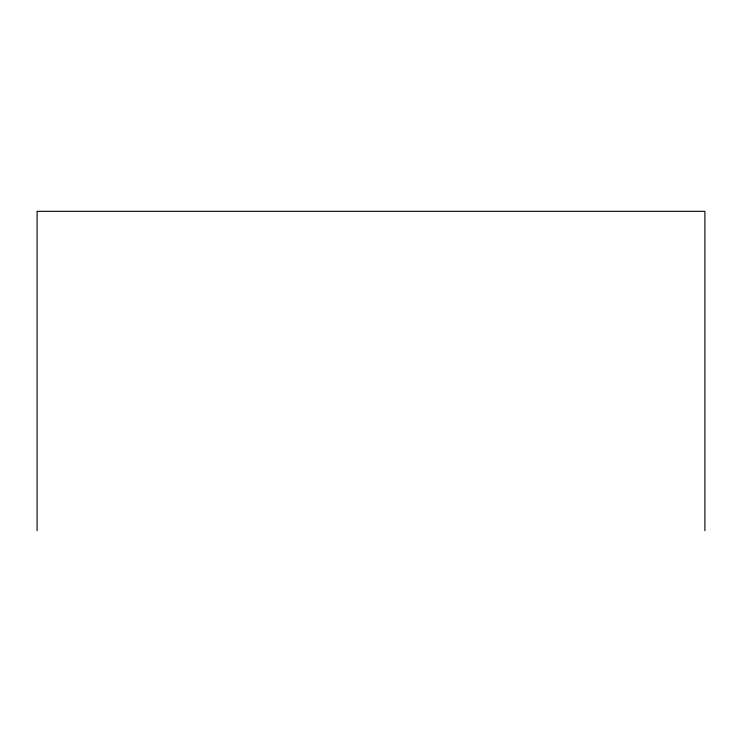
<?xml version="1.0" encoding="UTF-8"?>
<svg xmlns="http://www.w3.org/2000/svg" width="742" height="742" viewBox="0 0 742 742"><rect width="100%" height="100%" fill="white"/><g stroke="black" fill="none" stroke-linecap="round" stroke-linejoin="round"><path stroke-width="1.11" d="M704.9 530.669L704.9 211.331L37.1 211.331L37.1 530.669"/></g></svg>
